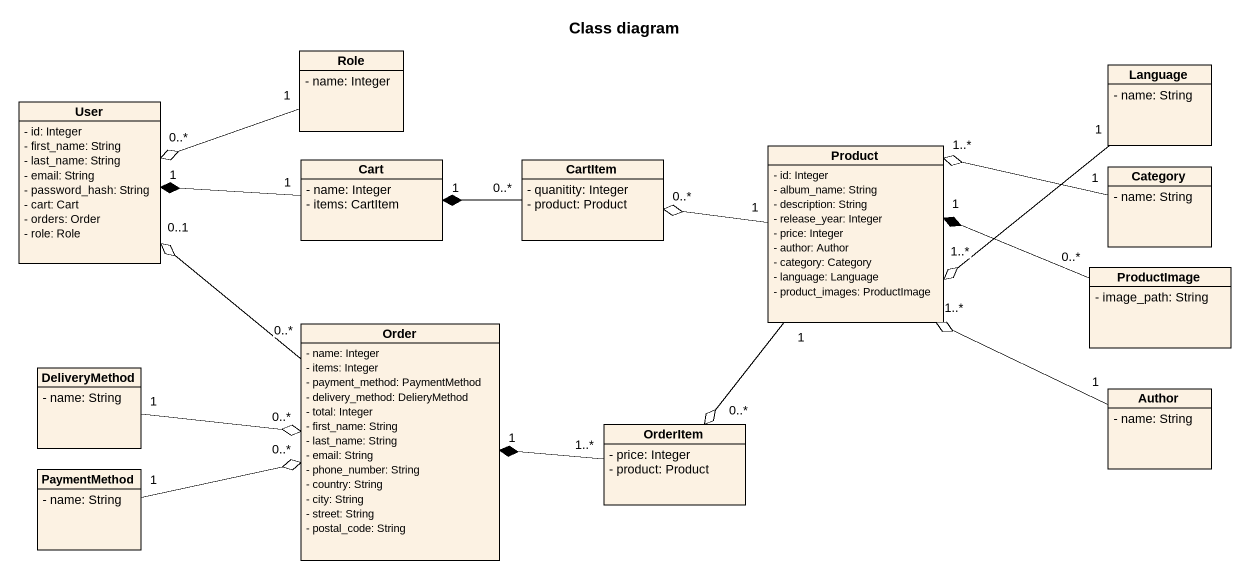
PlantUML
@startuml
title Class diagram
hide circle
hide empty members
skinparam classAttributeIconSize 0
class Role {
  - name: Integer
}
class Language {
  - name: String
}
class User {
  - id: Integer
  - first_name: String
  - last_name: String
  - email: String
  - password_hash: String
  - cart: Cart
  - orders: Order
  - role: Role
}
class Cart {
  - name: Integer
  - items: CartItem
}
class CartItem {
  - quanitity: Integer
  - product: Product
}
class Product {
  - id: Integer
  - album_name: String
  - description: String
  - release_year: Integer
  - price: Integer
  - author: Author
  - category: Category
  - language: Language
  - product_images: ProductImage
}
class Category {
  - name: String
}
class ProductImage {
  - image_path: String
}
class Order {
  - name: Integer
  - items: Integer
  - payment_method: PaymentMethod
  - delivery_method: DelieryMethod
  - total: Integer
  - first_name: String
  - last_name: String
  - email: String
  - phone_number: String
  - country: String
  - city: String
  - street: String
  - postal_code: String
}
class DeliveryMethod {
  - name: String
}
class Author {
  - name: String
}
class OrderItem {
  - price: Integer
  - product: Product
}
class PaymentMethod {
  - name: String
}
Role "1" -left-o "0..*" User
Language "1" -left-o "1..*" Product
Cart "1" -left-* "1" User
CartItem "0..*" -left-* "1" Cart
Product "1" -left-o "0..*" CartItem
Product "1" --o "0..*" OrderItem
Category "1" -left-o "1..*" Product
ProductImage "0..*" -left-* "1" Product
Order "0..*" -up-o "0..1" User
DeliveryMethod "1" -right-o "0..*" Order
Author "1" -up-o "1..*" Product
OrderItem "1..*" -left-* "1" Order
PaymentMethod "1" -right-o "0..*" Order
@enduml
